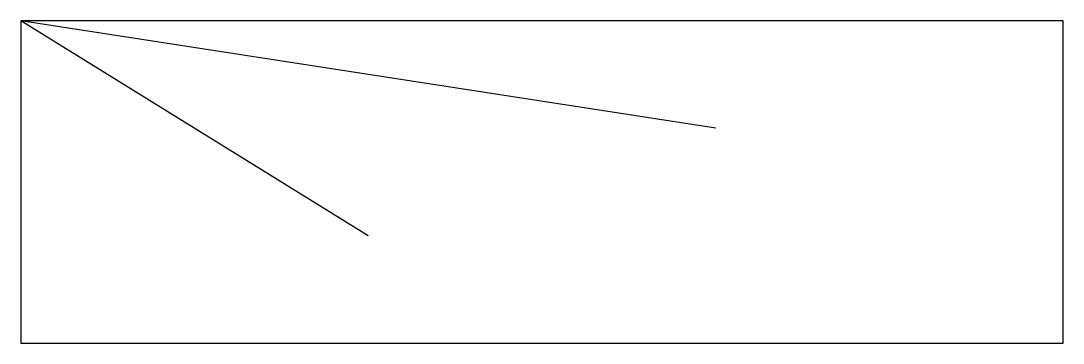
# Model space of a CAD drawing. Units: millimetres at full size, sheet at 1:100. Extents: x -3857 to 20265, y -10408 to -2939.
import ezdxf

# ---------------------------------------------------------------- set-up
doc = ezdxf.new("R2010")
doc.units = ezdxf.units.MM
doc.header["$LTSCALE"] = 100
doc.layers.add('0-0', color=7, linetype='Continuous')

msp = doc.modelspace()

# ---------------------------------------------------------------- linework, layer by layer
at = {"layer": '0-0'}
for p in [(4183.7, -7918.4), (12224.5, -5428.6)]:
    msp.add_line(p, (-3857.1, -2938.8), dxfattribs=at)
msp.add_lwpolyline([(20265.3, -2938.8), (-3857.1, -2938.8), (-3857.1, -10408.2), (20265.3, -10408.2)], close=True, dxfattribs=at)

doc.saveas('drawing.dxf')
